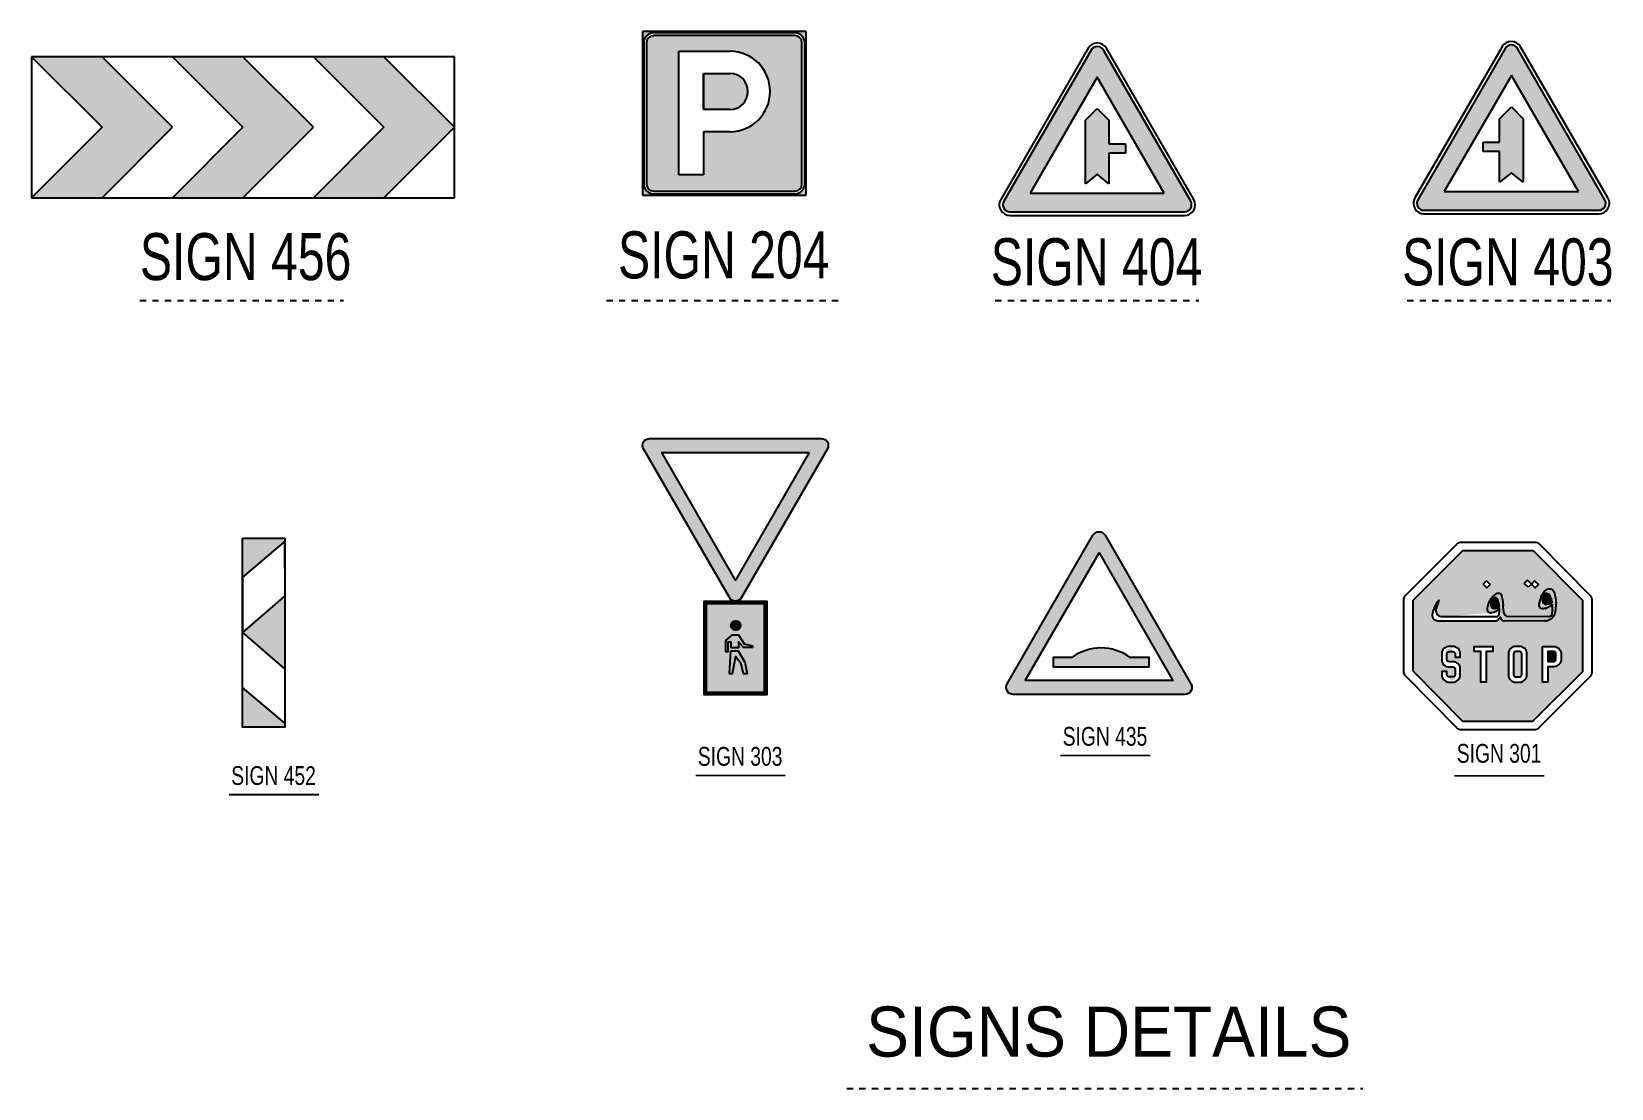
# Model space of a CAD drawing. Header units: metres. Extents: x 427982 to 431722, y 2905273 to 2906993.
# Drawn here: x 429344.5 to 429596.7, y 2905776.7 to 2905945.6 of the extents above; entities that cross this region are included whole.
import ezdxf
from ezdxf.enums import TextEntityAlignment as Align
from ezdxf.lldxf.tags import DXFTag

# ---------------------------------------------------------------- set-up
doc = ezdxf.new("R2010")
doc.units = ezdxf.units.M
doc.linetypes.add('TI-620 150-200', pattern=[2, 1, -1])
for name, color, linetype in [('6_HAHI_Hatch Details 1.1', 7, 'Continuous'), ('soma-marking', 7, 'Continuous'), ('TI-DETAILS', 7, 'Continuous'), ('TI-MARKING', 7, 'Continuous'), ('TI-Signs', 7, 'Continuous')]:
    doc.layers.add(name, color=color, linetype=linetype)
doc.styles.add('DIM', font='simplex.shx')
doc.styles.add('JEREC', font='swisscl.ttf')
tags = doc.linetypes.add('TI-LE', pattern='A,66.702581,-0.059557,["L.E",DIM,S=1,R=0,X=0,Y=-0.439865],-2.345205,61.327337', length=130.43468).pattern_tags.tags
tags[6] = DXFTag(74, 10)

# ---------------------------------------------------------------- blocks, each defined once
blk = doc.blocks.new('t2')
at = {"layer": 'TI-DETAILS'}
h = blk.add_hatch(color=1, dxfattribs=at)
h.paths.add_polyline_path([(429547.63, 2905833.44), (429551.1, 2905833.44), (429558.23, 2905845.8), (429558.23, 2905850.67, 0.267949), (429557.26, 2905850.11)])
h.paths.add_polyline_path([(429558.23, 2905845.8), (429565.37, 2905833.44), (429568.84, 2905833.44), (429559.21, 2905850.11, 0.267949), (429558.23, 2905850.67)])
h.paths.add_polyline_path([(429547.53, 2905827.26), (429551.1, 2905833.44), (429547.63, 2905833.44), (429543.31, 2905825.94, 0.57735), (429544.28, 2905824.26), (429558.23, 2905824.26), (429558.23, 2905827.26)])
h.paths.add_polyline_path([(429558.23, 2905827.26), (429558.23, 2905824.26), (429572.19, 2905824.26, 0.57735), (429573.16, 2905825.94), (429568.84, 2905833.44), (429565.37, 2905833.44), (429568.94, 2905827.26)])
h = blk.add_hatch(color=256, dxfattribs=at)
h.paths.add_polyline_path([(429558.23, 2905840.76), (429556.36, 2905838.88), (429556.36, 2905835.13), (429553.73, 2905835.13), (429553.73, 2905833.63), (429556.36, 2905833.63), (429556.36, 2905833.44), (429558.23, 2905833.44)])
h.paths.add_polyline_path([(429560.11, 2905838.88), (429558.23, 2905840.76), (429558.23, 2905833.44), (429560.11, 2905833.44), (429560.11, 2905833.63), (429560.11, 2905835.13)])
h.paths.add_polyline_path([(429558.23, 2905833.44), (429556.36, 2905833.44), (429556.36, 2905828.76), (429558.23, 2905830.26)])
h.paths.add_polyline_path([(429560.11, 2905833.44), (429558.23, 2905833.44), (429558.23, 2905830.26), (429560.11, 2905828.76)])
for p, q in [((429556.77, 2905850.39), (429542.82, 2905826.23)), ((429557.26, 2905850.11), (429543.31, 2905825.94)), ((429573.16, 2905825.94), (429559.21, 2905850.11)), ((429573.65, 2905826.23), (429559.7, 2905850.39)), ((429558.23, 2905845.8), (429547.53, 2905827.26)), ((429568.94, 2905827.26), (429558.23, 2905845.8)), ((429556.36, 2905838.88), (429558.23, 2905840.76)), ((429558.23, 2905840.76), (429560.11, 2905838.88)), ((429556.36, 2905835.13), (429556.36, 2905838.88)), ((429560.11, 2905838.88), (429560.11, 2905835.13)), ((429553.73, 2905833.63), (429553.73, 2905835.13)), ((429553.73, 2905835.13), (429556.36, 2905835.13)), ((429560.11, 2905835.13), (429560.11, 2905833.63)), ((429556.36, 2905833.63), (429553.73, 2905833.63)), ((429556.36, 2905828.76), (429556.36, 2905833.63)), ((429560.11, 2905833.63), (429560.11, 2905828.76)), ((429558.23, 2905830.26), (429556.36, 2905828.76)), ((429560.11, 2905828.76), (429558.23, 2905830.26)), ((429547.53, 2905827.26), (429568.94, 2905827.26)), ((429544.28, 2905824.26), (429572.19, 2905824.26)), ((429544.28, 2905823.69), (429572.19, 2905823.69))]:
    blk.add_line(p, q, dxfattribs=at)
at = {"layer": 'TI-DETAILS', "linetype": 'TI-620 150-200'}
blk.add_line((429541.6, 2905809.82), (429574.11, 2905809.82), dxfattribs=at)
at = {"layer": 'TI-DETAILS'}
for centre, radius, start, end in [((429558.23, 2905849.55), 1.69, 30, 150), ((429558.23, 2905849.55), 1.13, 30, 150), ((429544.28, 2905825.38), 1.69, 150, 270), ((429544.28, 2905825.38), 1.13, 150, 270), ((429572.19, 2905825.38), 1.69, 270, 30), ((429572.19, 2905825.38), 1.12, 270, 30)]:
    blk.add_arc(centre, radius, start, end, dxfattribs=at)
at = {"layer": 'TI-DETAILS', "color": 7, "style": 'JEREC', "oblique": 0}
blk.add_text('SIGN 403', height=7.5, dxfattribs=at).set_placement((429557.67, 2905816.02), align=Align.MIDDLE_CENTER)
blk = doc.blocks.new('t1')
at = {"layer": 'TI-DETAILS'}
h = blk.add_hatch(color=1, dxfattribs=at)
h.paths.add_polyline_path([(429492.12, 2905850.42, 0.267949), (429491.14, 2905849.85), (429481.52, 2905833.18), (429484.98, 2905833.18), (429492.12, 2905845.54)])
h.paths.add_polyline_path([(429492.12, 2905845.54), (429499.25, 2905833.18), (429502.72, 2905833.18), (429493.09, 2905849.85, 0.267949), (429492.12, 2905850.42)])
h.paths.add_polyline_path([(429481.41, 2905827), (429484.98, 2905833.18), (429481.52, 2905833.18), (429477.19, 2905825.69, 0.57735), (429478.16, 2905824), (429492.12, 2905824), (429492.12, 2905827)])
h.paths.add_polyline_path([(429492.12, 2905827), (429492.12, 2905824), (429506.07, 2905824, 0.57735), (429507.04, 2905825.69), (429502.72, 2905833.18), (429499.25, 2905833.18), (429502.82, 2905827)])
h = blk.add_hatch(color=256, dxfattribs=at)
h.paths.add_polyline_path([(429492.12, 2905840.5), (429490.24, 2905838.63), (429490.24, 2905834.88), (429490.24, 2905833.38), (429490.24, 2905833.18), (429492.12, 2905833.18)])
h.paths.add_polyline_path([(429493.99, 2905838.63), (429492.12, 2905840.5), (429492.12, 2905833.18), (429493.99, 2905833.18), (429493.99, 2905833.38), (429496.62, 2905833.38), (429496.62, 2905834.88), (429493.99, 2905834.88)])
h.paths.add_polyline_path([(429493.99, 2905833.18), (429492.12, 2905833.18), (429492.12, 2905830), (429493.99, 2905828.5)])
h.paths.add_polyline_path([(429492.12, 2905833.18), (429490.24, 2905833.18), (429490.24, 2905828.5), (429492.12, 2905830)])
for p, q in [((429490.65, 2905850.13), (429476.7, 2905825.97)), ((429491.14, 2905849.85), (429477.19, 2905825.69)), ((429507.04, 2905825.69), (429493.09, 2905849.85)), ((429507.53, 2905825.97), (429493.58, 2905850.13)), ((429492.12, 2905845.54), (429481.41, 2905827)), ((429502.82, 2905827), (429492.12, 2905845.54)), ((429490.24, 2905838.63), (429492.12, 2905840.5)), ((429492.12, 2905840.5), (429493.99, 2905838.63)), ((429490.24, 2905834.88), (429490.24, 2905838.63)), ((429493.99, 2905838.63), (429493.99, 2905834.88)), ((429490.24, 2905833.38), (429490.24, 2905834.88)), ((429493.99, 2905834.88), (429496.62, 2905834.88)), ((429496.62, 2905834.88), (429496.62, 2905833.38)), ((429490.24, 2905828.5), (429490.24, 2905833.38)), ((429496.62, 2905833.38), (429493.99, 2905833.38)), ((429493.99, 2905833.38), (429493.99, 2905828.5)), ((429492.12, 2905830), (429490.24, 2905828.5)), ((429493.99, 2905828.5), (429492.12, 2905830)), ((429481.41, 2905827), (429502.82, 2905827)), ((429478.16, 2905824), (429506.07, 2905824)), ((429478.16, 2905823.44), (429506.07, 2905823.44))]:
    blk.add_line(p, q, dxfattribs=at)
at = {"layer": 'TI-DETAILS', "linetype": 'TI-620 150-200'}
blk.add_line((429475.84, 2905809.82), (429508.34, 2905809.82), dxfattribs=at)
at = {"layer": 'TI-DETAILS'}
for centre, radius, start, end in [((429492.12, 2905849.29), 1.69, 30, 150), ((429492.12, 2905849.29), 1.13, 30, 150), ((429478.16, 2905825.13), 1.69, 150, 270), ((429478.16, 2905825.13), 1.12, 150, 270), ((429506.07, 2905825.13), 1.69, 270, 30), ((429506.07, 2905825.13), 1.12, 270, 30)]:
    blk.add_arc(centre, radius, start, end, dxfattribs=at)
at = {"layer": 'TI-DETAILS', "color": 7, "style": 'JEREC', "oblique": 0}
blk.add_text('SIGN 404', height=7.5, dxfattribs=at).set_placement((429492, 2905816.04), align=Align.MIDDLE_CENTER)
blk = doc.blocks.new('speed hump')
at = {"layer": '6_HAHI_Hatch Details 1.1', "true_color": 0x000000}
h = blk.add_hatch(color=18, dxfattribs=at)
h.dxf.hatch_style = 1
h.paths.add_polyline_path([(200404, 751862.28), (200401, 751862.28), (200401, 751860.78), (200416.31, 751860.78), (200416.31, 751862.28), (200413.31, 751862.28, 0.325401)])
at = {"layer": 'TI-Signs', "linetype": 'TI-LE'}
h = blk.add_hatch(color=1, dxfattribs=at)
h.dxf.hatch_style = 1
h.paths.add_polyline_path([(200409.29, 751881.81, 0.57735), (200407.35, 751881.81), (200393.64, 751858.06, 0.57735), (200394.61, 751856.38), (200422.03, 751856.38, 0.57735), (200423, 751858.06)])
h.paths.add_polyline_path([(200408.32, 751879.01), (200420.1, 751858.62), (200396.55, 751858.62)], flags=16)
h.paths.add_polyline_path([(200404.81, 751870.09), (200406.81, 751871.84), (200408.82, 751870.09), (200408.82, 751868.03), (200407.84, 751868.93, 0.710932), (200407.56, 751868.74), (200407.57, 751864.79, 0.561192), (200408.19, 751864.51), (200411.92, 751867.05, -0.120616), (200413.07, 751867.15, -0.21736), (200414.48, 751865.71), (200414.48, 751860.89), (200412.81, 751860.89), (200412.81, 751865.33, 0.586134), (200412.24, 751865.52), (200412.02, 751865.32), (200408.81, 751862.99, -0.550607), (200406.06, 751864.67), (200406.07, 751868.83, 0.60097), (200405.76, 751868.91), (200404.81, 751868.03)], flags=0)
at = {"flags": 128}
blk.add_lwpolyline([(200404, 751862.28), (200401, 751862.28), (200401, 751860.78), (200416.31, 751860.78), (200416.31, 751862.28), (200413.31, 751862.28, 0.325401)], format="xyb", close=True, dxfattribs=at)
at = {"layer": 'TI-Signs', "linetype": 'TI-LE', "flags": 128}
blk.add_lwpolyline([(200423, 751858.06, -0.57735), (200422.03, 751856.38), (200394.61, 751856.38, -0.57735), (200393.64, 751858.06), (200407.35, 751881.81, -0.57735), (200409.29, 751881.81), (200423, 751858.06)], format="xyb", dxfattribs=at)
blk.add_lwpolyline([(200396.55, 751858.62), (200408.32, 751879.01), (200420.1, 751858.62)], close=True, dxfattribs=at)
blk = doc.blocks.new('pad g')
at = {"layer": '6_HAHI_Hatch Details 1.1'}
h = blk.add_hatch(color=1, dxfattribs=at)
h.dxf.hatch_style = 1
h.paths.add_polyline_path([(200389.65, 751878.56), (200389.65, 751863.56), (200399.65, 751863.56), (200399.65, 751878.56), (200394.65, 751878.56)])
h.paths.add_polyline_path([(200390.05, 751878.36, 0.414214), (200389.85, 751878.16), (200389.85, 751863.96, 0.414214), (200390.05, 751863.76), (200399.25, 751863.76, 0.414214), (200399.45, 751863.96), (200399.45, 751878.16, 0.414214), (200399.25, 751878.36), (200394.65, 751878.36)], flags=16)
h.paths.add_polyline_path([(200390.25, 751878.16, 0.414214), (200390.05, 751877.96), (200390.05, 751864.16, 0.414214), (200390.25, 751863.96), (200399.05, 751863.96, 0.414214), (200399.25, 751864.16), (200399.25, 751877.96, 0.414214), (200399.05, 751878.16), (200394.65, 751878.16)], flags=0)
h = blk.add_hatch(color=7, dxfattribs=at)
h.dxf.hatch_style = 1
h.paths.add_polyline_path([(200390.05, 751878.36, 0.414214), (200389.85, 751878.16), (200389.85, 751863.96, 0.414214), (200390.05, 751863.76), (200399.25, 751863.76, 0.414214), (200399.45, 751863.96), (200399.45, 751878.16, 0.414214), (200399.25, 751878.36), (200394.65, 751878.36)])
h.paths.add_polyline_path([(200390.25, 751878.16, 0.414214), (200390.05, 751877.96), (200390.05, 751864.16, 0.414214), (200390.25, 751863.96), (200399.05, 751863.96, 0.414214), (200399.25, 751864.16), (200399.25, 751877.96, 0.414214), (200399.05, 751878.16), (200394.65, 751878.16)], flags=16)
h = blk.add_hatch(color=1, dxfattribs=at)
h.dxf.hatch_style = 1
h.paths.add_polyline_path([(200399.25, 751877.96, 0.414214), (200399.05, 751878.16), (200394.65, 751878.16), (200390.25, 751878.16, 0.414214), (200390.05, 751877.96), (200390.05, 751864.16, 0.414214), (200390.25, 751863.96), (200399.05, 751863.96, 0.414214), (200399.25, 751864.16)])
h.paths.add_polyline_path([(200395.44, 751874.65, -1), (200393.94, 751874.65, -1)], flags=16)
h.paths.add_polyline_path([(200394.17, 751873.19), (200395.16, 751873.19), (200396.06, 751871.71), (200397.39, 751871.42), (200397.39, 751871.16), (200395.92, 751871.16), (200395.13, 751872.04), (200395.13, 751871.09), (200393.96, 751871.09), (200393.96, 751872.02), (200393.46, 751872.02), (200393.46, 751870.47), (200393.1, 751870.47), (200393.1, 751872.25)], flags=16)
h.paths.add_polyline_path([(200393.9, 751870.61), (200395.07, 751870.61), (200396.16, 751868.78), (200396.52, 751866.95), (200395.93, 751866.95), (200395.56, 751868.53), (200394.65, 751869.72), (200394.15, 751866.95), (200393.71, 751866.95)], flags=16)
h = blk.add_hatch(color=7, dxfattribs=at)
h.dxf.hatch_style = 1
h.paths.add_polyline_path([(200395.44, 751874.65, 1), (200393.94, 751874.65, 1)])
h = blk.add_hatch(color=7, dxfattribs=at)
h.dxf.hatch_style = 1
h.paths.add_polyline_path([(200395.13, 751872.04), (200395.92, 751871.16), (200397.39, 751871.16), (200397.39, 751871.42), (200396.06, 751871.71), (200395.16, 751873.19), (200394.17, 751873.19), (200393.1, 751872.25), (200393.1, 751870.47), (200393.46, 751870.47), (200393.46, 751872.02), (200393.96, 751872.02), (200393.96, 751871.09), (200395.13, 751871.09)])
h = blk.add_hatch(color=7, dxfattribs=at)
h.dxf.hatch_style = 1
h.paths.add_polyline_path([(200394.65, 751869.72), (200395.56, 751868.53), (200395.93, 751866.95), (200396.52, 751866.95), (200396.16, 751868.78), (200395.07, 751870.61), (200393.9, 751870.61), (200393.71, 751866.95), (200394.15, 751866.95)])
at = {"layer": 'TI-Signs', "linetype": 'TI-LE'}
h = blk.add_hatch(color=1, dxfattribs=at)
h.dxf.hatch_style = 1
h.paths.add_polyline_path([(200393.68, 751879.12, 0.57735), (200395.62, 751879.12), (200409.33, 751902.87, 0.57735), (200408.36, 751904.54), (200380.94, 751904.54, 0.57735), (200379.97, 751902.87)])
h.paths.add_polyline_path([(200394.65, 751881.92), (200382.88, 751902.31), (200406.42, 751902.31)], flags=16)
h.paths.add_polyline_path([(200398.17, 751890.84), (200396.16, 751889.09), (200394.15, 751890.84), (200394.15, 751892.9), (200395.13, 751892, 0.710932), (200395.41, 751892.18), (200395.4, 751896.14, 0.561192), (200394.78, 751896.42), (200391.05, 751893.87, -0.120616), (200389.9, 751893.78, -0.21736), (200388.5, 751895.22), (200388.5, 751900.04), (200390.16, 751900.04), (200390.16, 751895.6, 0.586134), (200390.73, 751895.41), (200390.95, 751895.61), (200394.17, 751897.94, -0.550607), (200396.91, 751896.26), (200396.9, 751892.1, 0.60097), (200397.21, 751892.02), (200398.16, 751892.9)], flags=0)
at = {"flags": 128}
for points in [[(200394.65, 751878.56), (200399.65, 751878.56), (200399.65, 751863.56), (200389.65, 751863.56), (200389.65, 751878.56), (200394.65, 751878.56)], [(200393.9, 751870.61), (200395.07, 751870.61), (200396.16, 751868.78), (200396.52, 751866.95), (200395.93, 751866.95), (200395.56, 751868.53), (200394.65, 751869.72), (200394.15, 751866.95), (200393.71, 751866.95), (200393.9, 751870.61)]]:
    blk.add_lwpolyline(points, dxfattribs=at)
for points in [[(200394.65, 751878.36), (200399.25, 751878.36, -0.414214), (200399.45, 751878.16), (200399.45, 751863.96, -0.414214), (200399.25, 751863.76), (200390.05, 751863.76, -0.414214), (200389.85, 751863.96), (200389.85, 751878.16, -0.414214), (200390.05, 751878.36)], [(200394.65, 751878.16), (200399.05, 751878.16, -0.414214), (200399.25, 751877.96), (200399.25, 751864.16, -0.414214), (200399.05, 751863.96), (200390.25, 751863.96, -0.414214), (200390.05, 751864.16), (200390.05, 751877.96, -0.414214), (200390.25, 751878.16)]]:
    blk.add_lwpolyline(points, format="xyb", close=True, dxfattribs=at)
blk.add_lwpolyline([(200394.17, 751873.19), (200395.16, 751873.19), (200396.06, 751871.71), (200397.39, 751871.42), (200397.39, 751871.16), (200395.92, 751871.16), (200395.13, 751872.04), (200395.13, 751871.09), (200393.96, 751871.09), (200393.96, 751872.02), (200393.46, 751872.02), (200393.46, 751870.47), (200393.1, 751870.47), (200393.1, 751872.25)], close=True, dxfattribs=at)
blk.add_circle((200394.69, 751874.65), 0.75)
at = {"layer": 'TI-Signs', "linetype": 'TI-LE', "flags": 128}
blk.add_lwpolyline([(200379.97, 751902.87, -0.57735), (200380.94, 751904.54), (200408.36, 751904.54, -0.57735), (200409.33, 751902.87), (200395.62, 751879.12, -0.57735), (200393.68, 751879.12), (200379.97, 751902.87)], format="xyb", dxfattribs=at)
blk.add_lwpolyline([(200406.42, 751902.31), (200394.65, 751881.92), (200382.88, 751902.31)], close=True, dxfattribs=at)
blk = doc.blocks.new('454')
at = {"layer": '6_HAHI_Hatch Details 1.1'}
h = blk.add_hatch(color=1, dxfattribs=at)
h.dxf.hatch_style = 1
h.paths.add_polyline_path([(200419.31, 751882.84), (200412.53, 751882.84), (200412.53, 751882.24), (200412.59, 751882.24), (200419.31, 751876.56)])
h.paths.add_polyline_path([(200419.3, 751867.75), (200412.53, 751873.61), (200412.53, 751861.91)])
h.paths.add_polyline_path([(200419.31, 751858.96), (200412.53, 751853.28), (200412.53, 751852.65), (200419.31, 751852.65)])
blk.add_lwpolyline([(200419.31, 751882.84), (200412.53, 751882.84), (200412.53, 751852.65), (200419.31, 751852.65)], close=True)
at = {"flags": 128}
for points in [[(200419.31, 751876.56), (200412.59, 751882.24), (200412.53, 751882.24)], [(200412.59, 751882.24), (200412.53, 751873.61)], [(200419.31, 751876.56), (200419.3, 751867.75)], [(200412.53, 751873.61), (200419.3, 751867.75), (200412.53, 751861.91)], [(200412.53, 751853.28), (200419.31, 751858.96)]]:
    blk.add_lwpolyline(points, dxfattribs=at)

msp = doc.modelspace()

# ---------------------------------------------------------------- hatches: boundary and pattern name
at = {"layer": '6_HAHI_Hatch Details 1.1'}
h = msp.add_hatch(color=1, dxfattribs=at)
h.dxf.hatch_style = 1
h.paths.add_polyline_path([(429584.207, 2905835.438), (429592.188, 2905843.368), (429592.188, 2905854.678), (429584.308, 2905862.609), (429572.976, 2905862.609), (429565.005, 2905854.688), (429565.005, 2905843.46), (429572.976, 2905835.438)])
h.paths.add_polyline_path([(429580.277, 2905842.835), (429580.277, 2905846.164, -0.4142136), (429581.466, 2905847.352), (429581.763, 2905847.352), (429582.06, 2905847.352, -0.4142136), (429583.249, 2905846.164), (429583.249, 2905842.835, -0.4142136), (429582.06, 2905841.646), (429581.466, 2905841.646, -0.4142136)], flags=16)
h.paths.add_polyline_path([(429576.723, 2905841.646), (429576.307, 2905841.646), (429575.891, 2905841.646), (429575.891, 2905846.52), (429574.821, 2905846.52), (429574.821, 2905847.352), (429576.307, 2905847.352), (429577.793, 2905847.352), (429577.793, 2905846.52), (429576.723, 2905846.52)], flags=16)
h.paths.add_polyline_path([(429582.417, 2905842.835), (429582.417, 2905846.164, 0.4142136), (429582.06, 2905846.52, 1.4240006), (429581.109, 2905846.164), (429581.109, 2905842.835, 0.4142136), (429581.466, 2905842.478, 1.4240006)], flags=0)
h.paths.add_polyline_path([(429585.739, 2905841.646), (429585.739, 2905847.352), (429587.225, 2905847.352), (429587.523, 2905847.352, -0.4142136), (429588.711, 2905846.164), (429588.711, 2905845.309, -0.4142136), (429587.523, 2905844.121), (429586.572, 2905844.121), (429586.572, 2905841.646)], flags=16)
h.paths.add_polyline_path([(429572.608, 2905842.835, -0.4142136), (429571.419, 2905841.646), (429570.825, 2905841.646, -0.4142136), (429569.636, 2905842.835), (429569.636, 2905843.37), (429570.468, 2905843.37), (429570.468, 2905842.835, 0.4142136), (429570.825, 2905842.478, 1.4240006), (429571.776, 2905842.835), (429571.776, 2905843.727, 0.7388422), (429571.251, 2905844.163, -0.5263344), (429569.636, 2905845.272), (429569.636, 2905846.164, -0.4142136), (429570.825, 2905847.352), (429571.419, 2905847.352, -0.4142136), (429572.608, 2905846.164), (429572.608, 2905845.628), (429571.776, 2905845.628), (429571.776, 2905846.164, 0.4142136), (429571.419, 2905846.52, 1.4240006), (429570.468, 2905846.164), (429570.468, 2905845.272, 0.7388422), (429570.992, 2905844.836, -0.5263344), (429572.608, 2905843.727)], flags=16)
h.paths.add_polyline_path([(429586.572, 2905844.953), (429586.572, 2905846.52), (429587.225, 2905846.52), (429587.523, 2905846.52, -0.4142136), (429587.879, 2905846.164), (429587.879, 2905845.309, -0.4142136), (429587.523, 2905844.953)], flags=0)
h.paths.add_polyline_path([(429578.997, 2905852.006, -0.0888053), (429578.603, 2905851.601, -0.2248932), (429578.214, 2905851.379), (429569.253, 2905851.379, -0.5595454), (429568.21, 2905852.666, -0.0868118), (429569.158, 2905854.766), (429568.729, 2905853.322, 0.527198), (429569.8, 2905852.128), (429577.233, 2905852.665, 0.2263783), (429578.874, 2905853.448, -0.0473348), (429578.936, 2905852.602, 0.2842099), (429579.481, 2905851.379), (429579.619, 2905851.38, -0.1860461), (429579.348, 2905851.483, -0.1258008)], flags=16)
h.paths.add_polyline_path([(429577.513, 2905854.206, -0.0395077), (429577.715, 2905854.795, -0.4278932), (429578.452, 2905855.13, -0.0372603), (429578.691, 2905854.507, 0.2380454), (429578.518, 2905854.984, -0.0739743), (429578.853, 2905853.707, -0.0891948), (429578.153, 2905853.447, -0.6120693)], flags=16)
h.paths.add_polyline_path([(429586.536, 2905854.143, -0.6025158), (429585.741, 2905854.858), (429586.006, 2905855.767, -0.45623), (429587.054, 2905855.197, -0.0409764), (429587.268, 2905854.368, -0.1252427)], flags=16)
h.paths.add_polyline_path([(429576.834, 2905856.735), (429576.242, 2905857.327), (429576.771, 2905857.857), (429577.364, 2905857.265)], flags=16)
h.paths.add_polyline_path([(429583.421, 2905856.798), (429582.828, 2905857.39), (429583.358, 2905857.92), (429583.95, 2905857.327), (429584.48, 2905857.857), (429585.072, 2905857.265), (429584.543, 2905856.735), (429583.95, 2905857.327)], flags=16)
at = {"layer": 'TI-DETAILS'}
h = msp.add_hatch(color=162, dxfattribs=at)
h.paths.add_polyline_path([(429442.026, 2905945.575), (429442.026, 2905932.514), (429442.244, 2905932.514), (429442.244, 2905943.833, -0.4142136), (429443.767, 2905945.357), (429455.086, 2905945.357), (429455.086, 2905945.575)])
h.paths.add_polyline_path([(429455.086, 2905945.575), (429455.086, 2905945.357), (429466.405, 2905945.357, -0.4142136), (429467.929, 2905943.833), (429467.929, 2905932.514), (429468.147, 2905932.514), (429468.147, 2905945.575)])
h.paths.add_polyline_path([(429468.147, 2905932.514), (429467.929, 2905932.514), (429467.929, 2905921.195, -0.4142136), (429466.405, 2905919.672), (429455.086, 2905919.672), (429455.086, 2905919.454), (429468.147, 2905919.454)])
h.paths.add_polyline_path([(429455.086, 2905919.454), (429455.086, 2905919.672), (429443.767, 2905919.672, -0.4142136), (429442.244, 2905921.195), (429442.244, 2905932.514), (429442.026, 2905932.514), (429442.026, 2905919.454)])
h.paths.add_polyline_path([(429442.679, 2905921.195, 0.4142136), (429443.767, 2905920.107), (429455.086, 2905920.107), (429455.086, 2905929.584), (429451.751, 2905929.584), (429451.751, 2905922.685), (429447.852, 2905922.685), (429447.852, 2905932.514), (429442.679, 2905932.514)], flags=17)
h.paths.add_polyline_path([(429455.989, 2905929.584), (429455.086, 2905929.584), (429455.086, 2905920.107), (429466.405, 2905920.107, 0.4142136), (429467.494, 2905921.195), (429467.494, 2905932.514), (429461.382, 2905932.514, -0.2541532)])
h.paths.add_polyline_path([(429467.494, 2905943.833, 0.4142136), (429466.405, 2905944.922), (429455.086, 2905944.922), (429455.086, 2905942.439), (429455.989, 2905942.439, -0.5947016), (429461.382, 2905932.514), (429467.494, 2905932.514)])
h.paths.add_polyline_path([(429442.679, 2905932.514), (429447.852, 2905932.514), (429447.852, 2905942.439), (429451.751, 2905942.439), (429455.086, 2905942.439), (429455.086, 2905944.922), (429443.767, 2905944.922, 0.4142136), (429442.679, 2905943.833)], flags=17)
h.paths.add_polyline_path([(429451.751, 2905933.122), (429455.086, 2905933.122), (429455.086, 2905938.901), (429451.751, 2905938.901)], flags=16)
h.paths.add_polyline_path([(429455.086, 2905933.122), (429455.989, 2905933.122, 1), (429455.989, 2905938.901), (429455.086, 2905938.901)], flags=17)
for points in [[(429355.749, 2905941.543), (429344.499, 2905941.543), (429355.749, 2905930.293), (429366.999, 2905930.293)], [(429378.249, 2905941.543), (429366.999, 2905941.543), (429378.249, 2905930.293), (429389.499, 2905930.293)], [(429400.655, 2905941.543), (429389.499, 2905941.543), (429400.655, 2905930.386)], [(429400.749, 2905941.543), (429400.655, 2905941.543), (429400.655, 2905930.386), (429400.749, 2905930.293), (429411.999, 2905930.293)], [(429366.999, 2905930.293), (429355.749, 2905930.293), (429344.499, 2905919.043), (429355.749, 2905919.043)], [(429366.999, 2905919.043), (429378.249, 2905919.043), (429389.499, 2905930.293), (429378.249, 2905930.293)], [(429389.499, 2905919.043), (429400.655, 2905919.043), (429400.655, 2905930.199)], [(429400.749, 2905930.293), (429400.655, 2905930.199), (429400.655, 2905919.043), (429400.749, 2905919.043), (429411.999, 2905930.293)]]:
    msp.add_hatch(color=1, dxfattribs=at).paths.add_polyline_path(points)
at = {"layer": 'TI-MARKING', "linetype": 'TI-LE'}
h = msp.add_hatch(color=1, dxfattribs=at)
h.dxf.hatch_style = 1
h.paths.add_polyline_path([(429578.518, 2905854.984, 0.2371895), (429578.032, 2905855.129, 0.170136), (429577.755, 2905854.884, 0.0457002), (429577.513, 2905854.206, 0.5661526), (429578.078, 2905853.435, 0.0982687), (429578.853, 2905853.707, 0.0739743)])
h = msp.add_hatch(color=1, dxfattribs=at)
h.dxf.hatch_style = 1
h.paths.add_polyline_path([(429586.979, 2905855.401, 0.2490166), (429586.363, 2905855.813, 0.3620328), (429585.936, 2905855.525), (429585.741, 2905854.858, 0.6025158), (429586.536, 2905854.143, 0.1252427), (429587.268, 2905854.368, 0.0513939)])
h = msp.add_hatch(color=1, dxfattribs=at)
h.dxf.hatch_style = 1
h.paths.add_polyline_path([(429582.417, 2905846.164, 0.4142136), (429582.06, 2905846.52), (429581.763, 2905846.52), (429581.466, 2905846.52, 0.4142136), (429581.109, 2905846.164), (429581.109, 2905842.835, 0.4142136), (429581.466, 2905842.478), (429581.763, 2905842.478), (429582.06, 2905842.478, 0.4142136), (429582.417, 2905842.835)])
h = msp.add_hatch(color=1, dxfattribs=at)
h.dxf.hatch_style = 1
h.paths.add_polyline_path([(429587.879, 2905846.164, 0.4142136), (429587.523, 2905846.52), (429587.225, 2905846.52), (429586.572, 2905846.52), (429586.572, 2905844.953), (429587.523, 2905844.953, 0.4142136), (429587.879, 2905845.309)])

# ---------------------------------------------------------------- linework, layer by layer
at = {"layer": 'soma-marking', "linetype": 'TI-620 150-200', "const_width": 0.3, "flags": 128}
for points in [[(429508.755, 2905829.929), (429523.113, 2905829.929)], [(429450.501, 2905826.733), (429464.859, 2905826.733)], [(429571.679, 2905826.685), (429586.037, 2905826.685)], [(429376.006, 2905823.663), (429390.364, 2905823.663)]]:
    msp.add_lwpolyline(points, dxfattribs=at)
at = {"layer": 'TI-DETAILS'}
for p, q in [((429442.026, 2905945.575), (429442.026, 2905919.454)), ((429468.147, 2905945.575), (429442.026, 2905945.575)), ((429466.405, 2905945.357), (429443.767, 2905945.357)), ((429468.147, 2905919.454), (429468.147, 2905945.575)), ((429442.244, 2905943.833), (429442.244, 2905921.195)), ((429442.679, 2905943.833), (429442.679, 2905921.195)), ((429466.405, 2905944.922), (429443.767, 2905944.922)), ((429447.852, 2905922.685), (429447.852, 2905942.439)), ((429447.852, 2905942.439), (429451.751, 2905942.439)), ((429451.751, 2905942.439), (429455.989, 2905942.439)), ((429467.494, 2905921.195), (429467.494, 2905943.833)), ((429467.929, 2905921.195), (429467.929, 2905943.833)), ((429344.499, 2905941.543), (429344.499, 2905919.043)), ((429411.999, 2905941.543), (429344.499, 2905941.543)), ((429344.499, 2905941.543), (429355.749, 2905930.293)), ((429366.999, 2905930.293), (429355.749, 2905941.543)), ((429366.999, 2905941.543), (429378.249, 2905930.293)), ((429389.499, 2905930.293), (429378.249, 2905941.543)), ((429389.499, 2905941.543), (429400.749, 2905930.293)), ((429411.999, 2905930.293), (429400.749, 2905941.543)), ((429411.999, 2905919.043), (429411.999, 2905941.543)), ((429451.751, 2905938.901), (429455.989, 2905938.901)), ((429451.751, 2905933.122), (429451.751, 2905938.901)), ((429451.751, 2905938.901), (429451.751, 2905933.122)), ((429455.989, 2905933.122), (429451.751, 2905933.122)), ((429355.749, 2905930.293), (429344.499, 2905919.043)), ((429355.749, 2905919.043), (429366.999, 2905930.293)), ((429378.249, 2905930.293), (429366.999, 2905919.043)), ((429378.249, 2905919.043), (429389.499, 2905930.293)), ((429400.749, 2905930.293), (429389.499, 2905919.043)), ((429400.749, 2905919.043), (429411.999, 2905930.293)), ((429455.989, 2905929.584), (429451.751, 2905929.584)), ((429451.751, 2905929.584), (429451.751, 2905922.685)), ((429451.751, 2905922.685), (429447.852, 2905922.685)), ((429443.767, 2905920.107), (429466.405, 2905920.107)), ((429344.499, 2905919.043), (429411.999, 2905919.043)), ((429442.026, 2905919.454), (429468.147, 2905919.454)), ((429443.767, 2905919.672), (429466.405, 2905919.672))]:
    msp.add_line(p, q, dxfattribs=at)
at = {"layer": 'TI-DETAILS', "linetype": 'TI-620 150-200'}
for p, q in [((429361.777, 2905902.596), (429394.28, 2905902.596)), ((429436.29, 2905902.596), (429474.023, 2905902.596)), ((429474.647, 2905776.749), (429557.048, 2905776.749))]:
    msp.add_line(p, q, dxfattribs=at)
at = {"layer": 'TI-DETAILS'}
for centre, radius, start, end in [((429443.767, 2905943.833), 1.524, 90, 180), ((429466.405, 2905943.833), 1.524, 0, 90), ((429443.767, 2905943.833), 1.088, 90, 180), ((429455.989, 2905936.011), 6.428, 270, 90), ((429466.405, 2905943.833), 1.088, 0, 90), ((429455.989, 2905936.011), 2.889, 270, 90), ((429443.767, 2905921.195), 1.524, 180, 270), ((429443.767, 2905921.195), 1.088, 180, 270), ((429466.405, 2905921.195), 1.088, 270, 0), ((429466.405, 2905921.195), 1.524, 270, 0)]:
    msp.add_arc(centre, radius, start, end, dxfattribs=at)
at = {"layer": 'TI-MARKING', "linetype": 'TI-LE', "flags": 128}
for points in [[(429593.598, 2905854.842), (429593.598, 2905843.203, -0.1997363), (429593.303, 2905842.494), (429585.075, 2905834.318, -0.1980887), (429584.371, 2905834.027), (429572.811, 2905834.027, -0.1997363), (429572.101, 2905834.322), (429563.889, 2905842.587, -0.1980887), (429563.598, 2905843.292), (429563.598, 2905854.857, -0.1997363), (429563.893, 2905855.566), (429572.102, 2905863.723, -0.1980887), (429572.807, 2905864.014), (429584.478, 2905864.014, -0.1997363), (429585.187, 2905863.718), (429593.308, 2905855.547, -0.1980887)], [(429585.754, 2905854.901, 0.6281704), (429586.536, 2905854.143, 0.1252427), (429587.268, 2905854.368, 0.0513939), (429586.979, 2905855.401, 0.2490166), (429586.363, 2905855.813, 0.3620328), (429585.936, 2905855.525)], [(429570.825, 2905847.352, 0.4142136), (429569.636, 2905846.164), (429569.636, 2905845.272, 0.4142136), (429570.825, 2905844.083), (429571.419, 2905844.083, -0.4142136), (429571.776, 2905843.727), (429571.776, 2905842.835, -0.4142136), (429571.419, 2905842.478), (429571.122, 2905842.478), (429570.825, 2905842.478, -0.4142136), (429570.468, 2905842.835), (429570.468, 2905843.37), (429569.636, 2905843.37), (429569.636, 2905842.835, 0.4142136), (429570.825, 2905841.646), (429571.122, 2905841.646), (429571.419, 2905841.646, 0.4142136), (429572.608, 2905842.835), (429572.608, 2905843.727, 0.4142136), (429571.419, 2905844.916), (429570.825, 2905844.916, -0.4142136), (429570.468, 2905845.272), (429570.468, 2905846.164, -0.4142136), (429570.825, 2905846.52), (429571.122, 2905846.52), (429571.419, 2905846.52, -0.4142136), (429571.776, 2905846.164), (429571.776, 2905845.628), (429572.608, 2905845.628), (429572.608, 2905846.164, 0.4142136), (429571.419, 2905847.352), (429571.122, 2905847.352)], [(429581.763, 2905847.352), (429581.466, 2905847.352, 0.4142136), (429580.277, 2905846.164), (429580.277, 2905842.835, 0.4142136), (429581.466, 2905841.646), (429581.763, 2905841.646), (429582.06, 2905841.646, 0.4142136), (429583.249, 2905842.835), (429583.249, 2905846.164, 0.4142136), (429582.06, 2905847.352)], [(429585.739, 2905847.352), (429587.225, 2905847.352), (429587.523, 2905847.352, -0.4142136), (429588.711, 2905846.164), (429588.711, 2905845.309, -0.4142136), (429587.523, 2905844.121), (429586.572, 2905844.121), (429586.572, 2905841.646), (429585.739, 2905841.646)], [(429581.763, 2905846.52), (429581.466, 2905846.52, 0.4142136), (429581.109, 2905846.164), (429581.109, 2905842.835, 0.4142136), (429581.466, 2905842.478), (429581.763, 2905842.478), (429582.06, 2905842.478, 0.4142136), (429582.417, 2905842.835), (429582.417, 2905846.164, 0.4142136), (429582.06, 2905846.52)], [(429587.225, 2905846.52), (429586.572, 2905846.52), (429586.572, 2905844.953), (429587.523, 2905844.953, 0.4142136), (429587.879, 2905845.309), (429587.879, 2905846.164, 0.4142136), (429587.523, 2905846.52)]]:
    msp.add_lwpolyline(points, format="xyb", close=True, dxfattribs=at)
for points in [[(429565.005, 2905843.46), (429572.976, 2905835.438), (429584.207, 2905835.438), (429592.188, 2905843.368), (429592.188, 2905854.678), (429584.308, 2905862.609), (429572.976, 2905862.609), (429565.005, 2905854.688)], [(429577.364, 2905857.265), (429576.834, 2905856.735), (429576.242, 2905857.327), (429576.771, 2905857.857)], [(429583.421, 2905856.798), (429582.828, 2905857.39), (429583.358, 2905857.92), (429583.95, 2905857.327)], [(429583.95, 2905857.327), (429584.48, 2905857.857), (429585.072, 2905857.265), (429584.543, 2905856.735)], [(429576.307, 2905841.646), (429575.891, 2905841.646), (429575.891, 2905846.52), (429574.821, 2905846.52), (429574.821, 2905847.352), (429576.307, 2905847.352), (429577.793, 2905847.352), (429577.793, 2905846.52), (429576.723, 2905846.52), (429576.723, 2905841.646)]]:
    msp.add_lwpolyline(points, close=True, dxfattribs=at)
msp.add_lwpolyline([(429576.956, 2905853.415), (429576.956, 2905853.415, -0.2179311), (429578.286, 2905855.728, -0.4007773), (429579.064, 2905855.733, -0.1152704), (429579.42, 2905853.723), (429579.471, 2905853.165, 0.2450305), (429580.027, 2905852.128), (429586.549, 2905852.166, 0.0858835), (429586.935, 2905852.174, 0.327884), (429587.26, 2905852.524), (429587.334, 2905853.179, 0.0389332), (429587.318, 2905853.991), (429586.91, 2905853.755, -0.1635078), (429585.989, 2905853.394, -0.6281704), (429585.207, 2905854.152), (429585.511, 2905855.196, -0.1934991), (429586.356, 2905856.408, -0.4587938), (429587.526, 2905856.149, -0.1088865), (429587.881, 2905853.927), (429587.755, 2905852.82, -0.2332831), (429586.653, 2905851.51, -0.1480539), (429586.002, 2905851.418), (429579.619, 2905851.38, -0.1860461), (429579.348, 2905851.483, -0.1258008), (429578.997, 2905852.006, -0.0888053), (429578.603, 2905851.601, -0.2248932), (429578.214, 2905851.379), (429569, 2905851.379, -0.4766984), (429568.21, 2905852.666, -0.0868118), (429569.158, 2905854.766), (429568.756, 2905853.415, 0.4766984), (429569.546, 2905852.128), (429578.392, 2905852.128, 0.3671047), (429578.789, 2905852.465), (429578.873, 2905852.974, 0.0216254), (429578.877, 2905853.362), (429578.485, 2905853.076, -0.114824), (429577.606, 2905852.698, -0.5978508), (429576.958, 2905853.436, -0.5978508)], format="xyb", dxfattribs=at)
at = {"layer": 'TI-MARKING', "linetype": 'TI-LE'}
for centre, radius, start, end in [((429581.333, 2905853.225), 3.944, 140.59972, 140.59972), ((429578.027, 2905853.99), 0.557, 157.16765, 283.04574), ((429581.333, 2905853.225), 3.944, 155.12429, 166.21708), ((429578.244, 2905854.611), 0.56, 112.21162, 150.83409), ((429578.131, 2905854.574), 0.564, 46.70607, 100.07959), ((429574.392, 2905853.219), 4.487, 6.24865, 23.17148), ((429577.78, 2905855.524), 2.11, 280.17039, 300.55838)]:
    msp.add_arc(centre, radius, start, end, dxfattribs=at)

# ---------------------------------------------------------------- block references
for name in ['t1', 't2']:
    msp.add_blockref(name, (22.526, 92.772))
at = {"layer": 'soma-marking'}
for name, p in [('pad g', (229062.225, 2153976.041)), ('speed hump', (229106.607, 2153983.313))]:
    msp.add_blockref(name, p, dxfattribs=at)
at = {"layer": 'soma-marking', "xscale": -1}
msp.add_blockref('454', (629797.456, 2153981.822), dxfattribs=at)

# ---------------------------------------------------------------- texts
at = {"layer": 'soma-marking', "linetype": 'TI-620 150-200', "style": 'JEREC'}
for s, p in [('SIGN 435', (429509.124, 2905831.493)), ('SIGN 301', (429572.048, 2905828.779)), ('SIGN 303', (429450.87, 2905828.297)), ('SIGN 452', (429376.375, 2905825.228))]:
    msp.add_text(s, height=3, dxfattribs=at).set_placement(p)
at = {"layer": 'TI-DETAILS', "color": 7, "style": 'JEREC', "oblique": 0}
for s, p in [('SIGN 456', (429378.672, 2905909.625)), ('SIGN 204', (429455.012, 2905909.901))]:
    msp.add_text(s, height=7.5, dxfattribs=at).set_placement(p, align=Align.MIDDLE_CENTER)
at = {"layer": 'TI-DETAILS', "linetype": 'TI-620 150-200', "style": 'JEREC', "width": 1.25}
msp.add_text('SIGNS DETAILS', height=8, dxfattribs=at).set_placement((429477.747, 2905781.829))

doc.saveas('drawing.dxf')
